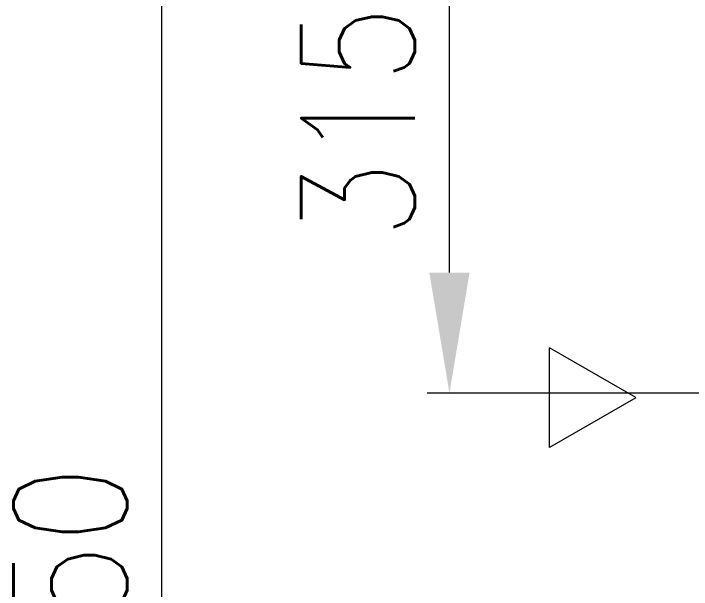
# Model space of a CAD drawing. Header units: millimetres. Extents: x -32759 to 129432, y 390 to 54305.
# Drawn here: x 17274.3 to 17667.8, y 26019.2 to 26353.6 of the extents above; entities that cross this region are included whole.
import ezdxf

# ---------------------------------------------------------------- set-up
doc = ezdxf.new("R2010")
doc.units = ezdxf.units.MM
doc.layers.add('_BODY', color=7, linetype='Continuous', lineweight=13)
doc.styles.add('ROAMNS', font='romans.shx', dxfattribs={"width": 0.8, "bigfont": 'whgtxt.shx'})
doc.dimstyles.new('20 작은 한덕_도면칫수', dxfattribs={"dimscale": 20, "dimtxt": 3.3, "dimasz": 3.5, "dimexe": 0.65, "dimexo": 1.25, "dimgap": 1, "dimtad": 1, "dimdec": 0, "dimdsep": 46, "dimtxsty": 'ROAMNS', "dimcen": 0, "dimclrd": 7, "dimclre": 7, "dimclrt": 2, "dimadec": 0, "dimazin": 2, "dimtp": 0.1, "dimtm": 0.1, "dimtfac": 0.71, "dimtdec": 0, "dimtmove": 0, "dimatfit": 3, "dimfxl": 1, "dimlwd": -1, "dimlwe": -1, "dimarcsym": 1})

# ---------------------------------------------------------------- blocks, each defined once
blk = doc.blocks.new('DFGHDFHGDFGHDFGH')
at = {"color": 5}
for p, q in [((94553.05, -27666.51), (94502.97, -27637.6)), ((94502.97, -27695.47), (94502.97, -27637.6)), ((94552.97, -27666.61), (94502.97, -27695.47))]:
    blk.add_line(p, q, dxfattribs=at)
blk = doc.blocks.new('*D1495')
at = {"color": 7, "linetype": 'ByBlock', "transparency": 16777216}
for p, q in [((266066.73, 139168.16), (265858.25, 139168.16)), ((265871.25, 138923.13), (265871.25, 139098.16)), ((266184.31, 138853.13), (265858.25, 138853.13))]:
    blk.add_line(p, q, dxfattribs=at)
at = {"color": 7, "transparency": 16777216}
for points in [[(265859.58, 139098.16), (265882.92, 139098.16), (265871.25, 139168.16)], [(265859.58, 138923.13), (265882.92, 138923.13), (265871.25, 138853.13)]]:
    blk.add_solid(points, dxfattribs=at)
at = {"layer": 'Defpoints', "color": 0, "transparency": 16777216}
for p in [(265871.25, 139168.16), (266091.73, 139168.16), (266209.31, 138853.13)]:
    blk.add_point(p, dxfattribs=at)
at = {"color": 2, "transparency": 16777216, "insert": (265818.25, 139010.64), "char_height": 66, "attachment_point": 5, "rotation": 90, "style": 'ROAMNS'}
blk.add_mtext('315', dxfattribs=at)
blk = doc.blocks.new('*D1496')
at = {"color": 7, "linetype": 'ByBlock', "transparency": 16777216}
for p, q in [((265789.08, 139168.16), (265691.22, 139168.16)), ((265704.22, 138388.13), (265704.22, 139098.16)), ((265856.76, 138318.13), (265691.22, 138318.13))]:
    blk.add_line(p, q, dxfattribs=at)
at = {"color": 7, "transparency": 16777216}
for points in [[(265692.55, 139098.16), (265715.88, 139098.16), (265704.22, 139168.16)], [(265692.55, 138388.13), (265715.88, 138388.13), (265704.22, 138318.13)]]:
    blk.add_solid(points, dxfattribs=at)
at = {"layer": 'Defpoints', "color": 0, "transparency": 16777216}
for p in [(265704.22, 139168.16), (265814.08, 139168.16), (265881.76, 138318.13)]:
    blk.add_point(p, dxfattribs=at)
at = {"color": 2, "transparency": 16777216, "insert": (265651.22, 138743.14), "char_height": 66, "attachment_point": 5, "rotation": 90, "style": 'ROAMNS'}
blk.add_mtext('850', dxfattribs=at)
blk = doc.blocks.new('sdfgsdfgcxvxbxcv')
blk.add_blockref('DFGHDFHGDFGHDFGH', (171426.442, 166517.03))
for base, p1, p2, picture, middle in [((265704.218, 139168.158), (265881.761, 138318.129), (265814.083, 139168.158), '*D1496', (265651.218, 138743.143)), ((265871.25, 139168.158), (266209.314, 138853.129), (266091.728, 139168.158), '*D1495', (265818.25, 139010.643))]:
    dim = blk.add_linear_dim(base=base, p1=p1, p2=p2, angle=90, dimstyle='20 작은 한덕_도면칫수')
    dim.commit()
    dim.dimension.update_dxf_attribs({"geometry": picture, "text_midpoint": middle})

msp = doc.modelspace()

# ---------------------------------------------------------------- block references
at = {"layer": '_BODY'}
msp.add_blockref('sdfgsdfgcxvxbxcv', (-248343.91, -112719.97), dxfattribs=at)

doc.saveas('drawing.dxf')
